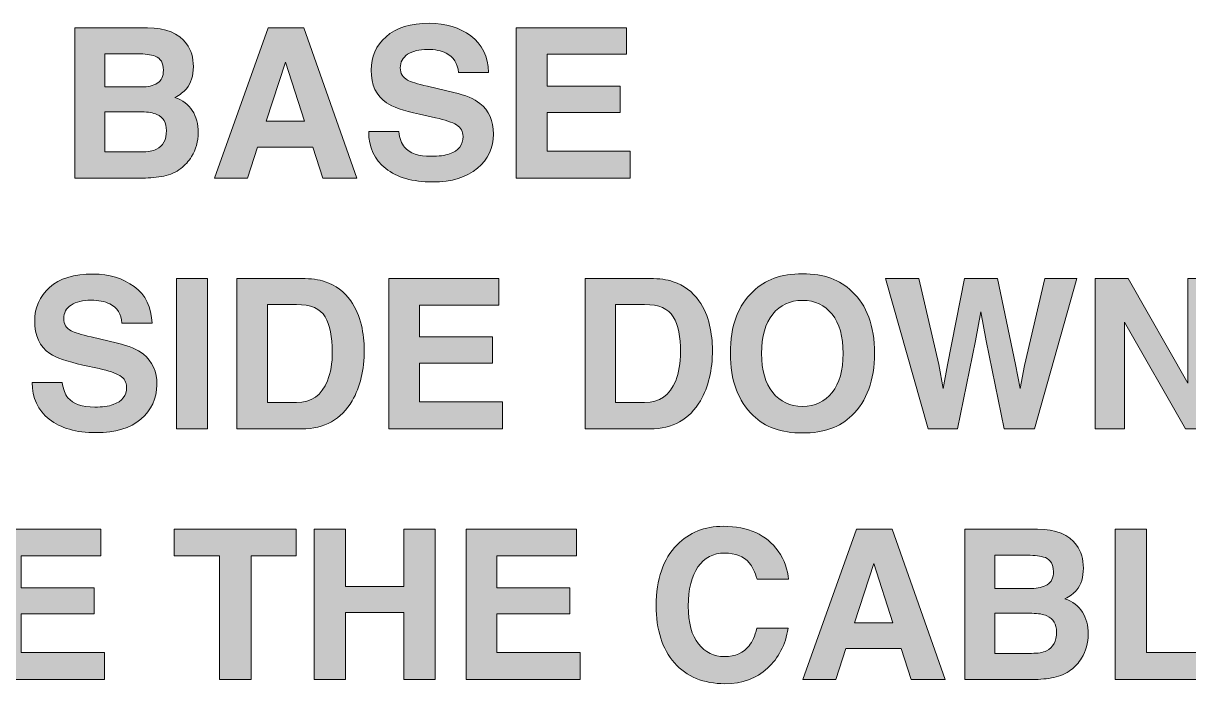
# Model space of a CAD drawing. Header units: millimetres. Extents: x 30 to 180, y -224 to -28.
# Drawn here: x 55.46 to 79.07, y -52.5 to -39.12 of the extents above; entities that cross this region are included whole.
import ezdxf

# ---------------------------------------------------------------- set-up
doc = ezdxf.new("R2010")
doc.units = ezdxf.units.MM
doc.header["$MEASUREMENT"] = 0
doc.layers.add('Layer 1', color=7, linetype='Continuous', lineweight=0)

# ---------------------------------------------------------------- blocks, each defined once
blk = doc.blocks.new('Block_4')
at = {"layer": 'Layer 1'}
h = blk.add_hatch(color=7, dxfattribs=at)
h.dxf.hatch_style = 2
edge = h.paths.add_edge_path()
edge.add_spline(control_points=[(63.064, -41.312), (63.083, -41.451), (63.122, -41.555), (63.18, -41.624), (63.285, -41.75), (63.466, -41.812), (63.722, -41.812), (63.875, -41.812), (64, -41.796), (64.095, -41.763), (64.277, -41.699), (64.368, -41.581), (64.368, -41.409), (64.368, -41.309), (64.323, -41.231), (64.234, -41.176), (64.145, -41.122), (64.005, -41.074), (63.811, -41.033), (63.811, -41.033), (63.482, -40.961), (63.482, -40.961), (63.157, -40.889), (62.935, -40.811), (62.813, -40.727), (62.608, -40.586), (62.505, -40.367), (62.505, -40.068), (62.505, -39.795), (62.606, -39.568), (62.807, -39.388), (63.008, -39.207), (63.303, -39.117), (63.692, -39.117), (64.017, -39.117), (64.294, -39.202), (64.524, -39.372), (64.753, -39.542), (64.873, -39.789), (64.885, -40.113), (64.885, -40.113), (64.273, -40.113), (64.273, -40.113), (64.261, -39.93), (64.18, -39.8), (64.027, -39.722), (63.925, -39.671), (63.799, -39.646), (63.648, -39.646), (63.48, -39.646), (63.345, -39.679), (63.245, -39.745), (63.145, -39.811), (63.095, -39.904), (63.095, -40.022), (63.095, -40.131), (63.144, -40.212), (63.243, -40.266), (63.306, -40.302), (63.441, -40.344), (63.648, -40.392), (63.648, -40.392), (64.182, -40.518), (64.182, -40.518), (64.417, -40.573), (64.592, -40.647), (64.709, -40.739), (64.891, -40.883), (64.982, -41.09), (64.982, -41.362), (64.982, -41.64), (64.874, -41.871), (64.659, -42.055), (64.444, -42.239), (64.14, -42.331), (63.747, -42.331), (63.346, -42.331), (63.03, -42.24), (62.8, -42.059), (62.571, -41.878), (62.456, -41.629), (62.456, -41.312), (62.456, -41.312), (63.064, -41.312), (63.064, -41.312)], knot_values=[0, 0, 0, 0, 1, 1, 1, 2, 2, 2, 3, 3, 3, 4, 4, 4, 5, 5, 5, 6, 6, 6, 7, 7, 7, 8, 8, 8, 9, 9, 9, 10, 10, 10, 11, 11, 11, 12, 12, 12, 13, 13, 13, 14, 14, 14, 15, 15, 15, 16, 16, 16, 17, 17, 17, 18, 18, 18, 19, 19, 19, 20, 20, 20, 21, 21, 21, 22, 22, 22, 23, 23, 23, 24, 24, 24, 25, 25, 25, 26, 26, 26, 27, 27, 27, 28, 28, 28, 28], degree=3, periodic=0)
h = blk.add_hatch(color=7, dxfattribs=at)
h.dxf.hatch_style = 2
edge = h.paths.add_edge_path()
edge.add_spline(control_points=[(57.108, -40.911), (57.108, -40.911), (57.108, -41.723), (57.108, -41.723), (57.108, -41.723), (57.848, -41.723), (57.848, -41.723), (57.98, -41.723), (58.083, -41.705), (58.157, -41.67), (58.29, -41.603), (58.357, -41.477), (58.357, -41.289), (58.357, -41.131), (58.292, -41.022), (58.163, -40.963), (58.091, -40.93), (57.989, -40.912), (57.858, -40.911), (57.858, -40.911), (57.108, -40.911), (57.108, -40.911)], knot_values=[0, 0, 0, 0, 1, 1, 1, 2, 2, 2, 3, 3, 3, 4, 4, 4, 5, 5, 5, 6, 6, 6, 7, 7, 7, 7], degree=3, periodic=0)
edge = h.paths.add_edge_path()
edge.add_spline(control_points=[(57.108, -39.735), (57.108, -39.735), (57.108, -40.407), (57.108, -40.407), (57.108, -40.407), (57.849, -40.407), (57.849, -40.407), (57.981, -40.407), (58.088, -40.382), (58.171, -40.331), (58.253, -40.281), (58.295, -40.192), (58.295, -40.064), (58.295, -39.922), (58.24, -39.828), (58.131, -39.782), (58.037, -39.751), (57.917, -39.735), (57.771, -39.735), (57.771, -39.735), (57.108, -39.735), (57.108, -39.735)], knot_values=[0, 0, 0, 0, 1, 1, 1, 2, 2, 2, 3, 3, 3, 4, 4, 4, 5, 5, 5, 6, 6, 6, 7, 7, 7, 7], degree=3, periodic=0)
edge = h.paths.add_edge_path()
edge.add_spline(control_points=[(58.763, -39.53), (58.856, -39.66), (58.903, -39.815), (58.903, -39.995), (58.903, -40.181), (58.855, -40.331), (58.761, -40.444), (58.709, -40.507), (58.631, -40.565), (58.529, -40.618), (58.684, -40.674), (58.802, -40.764), (58.881, -40.886), (58.96, -41.009), (59, -41.158), (59, -41.333), (59, -41.513), (58.955, -41.675), (58.864, -41.818), (58.806, -41.914), (58.735, -41.993), (58.648, -42.058), (58.551, -42.133), (58.436, -42.184), (58.304, -42.211), (58.172, -42.239), (58.028, -42.253), (57.873, -42.253), (57.873, -42.253), (56.501, -42.253), (56.501, -42.253), (56.501, -42.253), (56.501, -39.206), (56.501, -39.206), (56.501, -39.206), (57.973, -39.206), (57.973, -39.206), (58.345, -39.211), (58.608, -39.319), (58.763, -39.53)], knot_values=[0, 0, 0, 0, 1, 1, 1, 2, 2, 2, 3, 3, 3, 4, 4, 4, 5, 5, 5, 6, 6, 6, 7, 7, 7, 8, 8, 8, 9, 9, 9, 10, 10, 10, 11, 11, 11, 12, 12, 12, 13, 13, 13, 13], degree=3, periodic=0)
h = blk.add_hatch(color=7, dxfattribs=at)
h.dxf.hatch_style = 2
edge = h.paths.add_edge_path()
edge.add_spline(control_points=[(60.377, -41.101), (60.377, -41.101), (61.157, -41.101), (61.157, -41.101), (61.157, -41.101), (60.772, -39.902), (60.772, -39.902), (60.772, -39.902), (60.377, -41.101), (60.377, -41.101)], knot_values=[0, 0, 0, 0, 1, 1, 1, 2, 2, 2, 3, 3, 3, 3], degree=3, periodic=0)
edge = h.paths.add_edge_path()
edge.add_spline(control_points=[(60.419, -39.206), (60.419, -39.206), (61.139, -39.206), (61.139, -39.206), (61.139, -39.206), (62.217, -42.253), (62.217, -42.253), (62.217, -42.253), (61.527, -42.253), (61.527, -42.253), (61.527, -42.253), (61.326, -41.626), (61.326, -41.626), (61.326, -41.626), (60.204, -41.626), (60.204, -41.626), (60.204, -41.626), (59.997, -42.253), (59.997, -42.253), (59.997, -42.253), (59.331, -42.253), (59.331, -42.253), (59.331, -42.253), (60.419, -39.206), (60.419, -39.206)], knot_values=[0, 0, 0, 0, 1, 1, 1, 2, 2, 2, 3, 3, 3, 4, 4, 4, 5, 5, 5, 6, 6, 6, 7, 7, 7, 8, 8, 8, 8], degree=3, periodic=0)
h = blk.add_hatch(color=7, dxfattribs=at)
h.dxf.hatch_style = 2
edge = h.paths.add_edge_path()
edge.add_spline(control_points=[(67.681, -39.745), (67.681, -39.745), (66.069, -39.745), (66.069, -39.745), (66.069, -39.745), (66.069, -40.392), (66.069, -40.392), (66.069, -40.392), (67.549, -40.392), (67.549, -40.392), (67.549, -40.392), (67.549, -40.921), (67.549, -40.921), (67.549, -40.921), (66.069, -40.921), (66.069, -40.921), (66.069, -40.921), (66.069, -41.705), (66.069, -41.705), (66.069, -41.705), (67.756, -41.705), (67.756, -41.705), (67.756, -41.705), (67.756, -42.253), (67.756, -42.253), (67.756, -42.253), (65.447, -42.253), (65.447, -42.253), (65.447, -42.253), (65.447, -39.206), (65.447, -39.206), (65.447, -39.206), (67.681, -39.206), (67.681, -39.206), (67.681, -39.206), (67.681, -39.745), (67.681, -39.745)], knot_values=[0, 0, 0, 0, 1, 1, 1, 2, 2, 2, 3, 3, 3, 4, 4, 4, 5, 5, 5, 6, 6, 6, 7, 7, 7, 8, 8, 8, 9, 9, 9, 10, 10, 10, 11, 11, 11, 12, 12, 12, 12], degree=3, periodic=0)
h = blk.add_hatch(color=7, dxfattribs=at)
h.dxf.hatch_style = 2
edge = h.paths.add_edge_path()
edge.add_spline(control_points=[(56.244, -46.392), (56.264, -46.531), (56.303, -46.635), (56.36, -46.704), (56.466, -46.83), (56.647, -46.892), (56.903, -46.892), (57.056, -46.892), (57.181, -46.876), (57.276, -46.843), (57.458, -46.779), (57.549, -46.661), (57.549, -46.489), (57.549, -46.389), (57.504, -46.311), (57.415, -46.256), (57.326, -46.202), (57.185, -46.154), (56.992, -46.113), (56.992, -46.113), (56.662, -46.041), (56.662, -46.041), (56.338, -45.969), (56.115, -45.891), (55.994, -45.807), (55.789, -45.666), (55.686, -45.447), (55.686, -45.148), (55.686, -44.875), (55.787, -44.648), (55.987, -44.468), (56.188, -44.287), (56.483, -44.197), (56.873, -44.197), (57.198, -44.197), (57.475, -44.282), (57.704, -44.452), (57.934, -44.622), (58.054, -44.869), (58.065, -45.193), (58.065, -45.193), (57.454, -45.193), (57.454, -45.193), (57.442, -45.01), (57.36, -44.88), (57.208, -44.802), (57.106, -44.751), (56.979, -44.726), (56.828, -44.726), (56.66, -44.726), (56.526, -44.759), (56.426, -44.825), (56.325, -44.891), (56.275, -44.984), (56.275, -45.102), (56.275, -45.211), (56.325, -45.292), (56.424, -45.346), (56.487, -45.382), (56.622, -45.424), (56.828, -45.472), (56.828, -45.472), (57.363, -45.598), (57.363, -45.598), (57.598, -45.653), (57.773, -45.727), (57.89, -45.819), (58.072, -45.963), (58.163, -46.17), (58.163, -46.442), (58.163, -46.72), (58.055, -46.951), (57.84, -47.135), (57.625, -47.319), (57.321, -47.411), (56.928, -47.411), (56.527, -47.411), (56.211, -47.32), (55.981, -47.139), (55.751, -46.958), (55.637, -46.709), (55.637, -46.392), (55.637, -46.392), (56.244, -46.392), (56.244, -46.392)], knot_values=[0, 0, 0, 0, 1, 1, 1, 2, 2, 2, 3, 3, 3, 4, 4, 4, 5, 5, 5, 6, 6, 6, 7, 7, 7, 8, 8, 8, 9, 9, 9, 10, 10, 10, 11, 11, 11, 12, 12, 12, 13, 13, 13, 14, 14, 14, 15, 15, 15, 16, 16, 16, 17, 17, 17, 18, 18, 18, 19, 19, 19, 20, 20, 20, 21, 21, 21, 22, 22, 22, 23, 23, 23, 24, 24, 24, 25, 25, 25, 26, 26, 26, 27, 27, 27, 28, 28, 28, 28], degree=3, periodic=0)
h = blk.add_hatch(color=7, dxfattribs=at)
h.dxf.hatch_style = 2
edge = h.paths.add_edge_path()
edge.add_spline(control_points=[(59.19, -47.333), (59.19, -47.333), (58.557, -47.333), (58.557, -47.333), (58.557, -47.333), (58.557, -44.286), (58.557, -44.286), (58.557, -44.286), (59.19, -44.286), (59.19, -44.286), (59.19, -44.286), (59.19, -47.333), (59.19, -47.333)], knot_values=[0, 0, 0, 0, 1, 1, 1, 2, 2, 2, 3, 3, 3, 4, 4, 4, 4], degree=3, periodic=0)
h = blk.add_hatch(color=7, dxfattribs=at)
h.dxf.hatch_style = 2
edge = h.paths.add_edge_path()
edge.add_spline(control_points=[(60.403, -44.815), (60.403, -44.815), (60.403, -46.803), (60.403, -46.803), (60.403, -46.803), (60.991, -46.803), (60.991, -46.803), (61.292, -46.803), (61.502, -46.655), (61.621, -46.359), (61.685, -46.196), (61.718, -46.003), (61.718, -45.778), (61.718, -45.468), (61.669, -45.23), (61.572, -45.064), (61.475, -44.898), (61.281, -44.815), (60.991, -44.815), (60.991, -44.815), (60.403, -44.815), (60.403, -44.815)], knot_values=[0, 0, 0, 0, 1, 1, 1, 2, 2, 2, 3, 3, 3, 4, 4, 4, 5, 5, 5, 6, 6, 6, 7, 7, 7, 7], degree=3, periodic=0)
edge = h.paths.add_edge_path()
edge.add_spline(control_points=[(61.57, -44.352), (61.784, -44.422), (61.957, -44.551), (62.09, -44.738), (62.196, -44.89), (62.268, -45.054), (62.307, -45.23), (62.346, -45.407), (62.365, -45.575), (62.365, -45.735), (62.365, -46.14), (62.284, -46.483), (62.121, -46.764), (61.9, -47.143), (61.559, -47.333), (61.099, -47.333), (61.099, -47.333), (59.785, -47.333), (59.785, -47.333), (59.785, -47.333), (59.785, -44.286), (59.785, -44.286), (59.785, -44.286), (61.099, -44.286), (61.099, -44.286), (61.288, -44.288), (61.445, -44.31), (61.57, -44.352)], knot_values=[0, 0, 0, 0, 1, 1, 1, 2, 2, 2, 3, 3, 3, 4, 4, 4, 5, 5, 5, 6, 6, 6, 7, 7, 7, 8, 8, 8, 9, 9, 9, 9], degree=3, periodic=0)
h = blk.add_hatch(color=7, dxfattribs=at)
h.dxf.hatch_style = 2
edge = h.paths.add_edge_path()
edge.add_spline(control_points=[(65.095, -44.825), (65.095, -44.825), (63.483, -44.825), (63.483, -44.825), (63.483, -44.825), (63.483, -45.472), (63.483, -45.472), (63.483, -45.472), (64.963, -45.472), (64.963, -45.472), (64.963, -45.472), (64.963, -46.001), (64.963, -46.001), (64.963, -46.001), (63.483, -46.001), (63.483, -46.001), (63.483, -46.001), (63.483, -46.785), (63.483, -46.785), (63.483, -46.785), (65.17, -46.785), (65.17, -46.785), (65.17, -46.785), (65.17, -47.333), (65.17, -47.333), (65.17, -47.333), (62.861, -47.333), (62.861, -47.333), (62.861, -47.333), (62.861, -44.286), (62.861, -44.286), (62.861, -44.286), (65.095, -44.286), (65.095, -44.286), (65.095, -44.286), (65.095, -44.825), (65.095, -44.825)], knot_values=[0, 0, 0, 0, 1, 1, 1, 2, 2, 2, 3, 3, 3, 4, 4, 4, 5, 5, 5, 6, 6, 6, 7, 7, 7, 8, 8, 8, 9, 9, 9, 10, 10, 10, 11, 11, 11, 12, 12, 12, 12], degree=3, periodic=0)
h = blk.add_hatch(color=7, dxfattribs=at)
h.dxf.hatch_style = 2
edge = h.paths.add_edge_path()
edge.add_spline(control_points=[(67.46, -44.815), (67.46, -44.815), (67.46, -46.803), (67.46, -46.803), (67.46, -46.803), (68.048, -46.803), (68.048, -46.803), (68.349, -46.803), (68.559, -46.655), (68.677, -46.359), (68.742, -46.196), (68.775, -46.003), (68.775, -45.778), (68.775, -45.468), (68.726, -45.23), (68.629, -45.064), (68.532, -44.898), (68.338, -44.815), (68.048, -44.815), (68.048, -44.815), (67.46, -44.815), (67.46, -44.815)], knot_values=[0, 0, 0, 0, 1, 1, 1, 2, 2, 2, 3, 3, 3, 4, 4, 4, 5, 5, 5, 6, 6, 6, 7, 7, 7, 7], degree=3, periodic=0)
edge = h.paths.add_edge_path()
edge.add_spline(control_points=[(68.627, -44.352), (68.841, -44.422), (69.014, -44.551), (69.147, -44.738), (69.253, -44.89), (69.325, -45.054), (69.364, -45.23), (69.402, -45.407), (69.422, -45.575), (69.422, -45.735), (69.422, -46.14), (69.34, -46.483), (69.178, -46.764), (68.957, -47.143), (68.616, -47.333), (68.156, -47.333), (68.156, -47.333), (66.842, -47.333), (66.842, -47.333), (66.842, -47.333), (66.842, -44.286), (66.842, -44.286), (66.842, -44.286), (68.156, -44.286), (68.156, -44.286), (68.345, -44.288), (68.502, -44.31), (68.627, -44.352)], knot_values=[0, 0, 0, 0, 1, 1, 1, 2, 2, 2, 3, 3, 3, 4, 4, 4, 5, 5, 5, 6, 6, 6, 7, 7, 7, 8, 8, 8, 9, 9, 9, 9], degree=3, periodic=0)
h = blk.add_hatch(color=7, dxfattribs=at)
h.dxf.hatch_style = 2
edge = h.paths.add_edge_path()
edge.add_spline(control_points=[(71.847, -46.599), (71.996, -46.413), (72.07, -46.148), (72.07, -45.805), (72.07, -45.463), (71.996, -45.199), (71.847, -45.012), (71.699, -44.826), (71.499, -44.732), (71.247, -44.732), (70.995, -44.732), (70.794, -44.825), (70.643, -45.011), (70.493, -45.197), (70.418, -45.462), (70.418, -45.805), (70.418, -46.148), (70.493, -46.413), (70.643, -46.599), (70.794, -46.785), (70.995, -46.878), (71.247, -46.878), (71.499, -46.878), (71.699, -46.785), (71.847, -46.599)], knot_values=[0, 0, 0, 0, 1, 1, 1, 2, 2, 2, 3, 3, 3, 4, 4, 4, 5, 5, 5, 6, 6, 6, 7, 7, 7, 8, 8, 8, 8], degree=3, periodic=0)
edge = h.paths.add_edge_path()
edge.add_spline(control_points=[(72.245, -47.062), (72.015, -47.299), (71.682, -47.417), (71.247, -47.417), (70.812, -47.417), (70.479, -47.299), (70.249, -47.062), (69.94, -46.771), (69.786, -46.352), (69.786, -45.805), (69.786, -45.247), (69.94, -44.828), (70.249, -44.548), (70.479, -44.311), (70.812, -44.193), (71.247, -44.193), (71.682, -44.193), (72.015, -44.311), (72.245, -44.548), (72.553, -44.828), (72.706, -45.247), (72.706, -45.805), (72.706, -46.352), (72.553, -46.771), (72.245, -47.062)], knot_values=[0, 0, 0, 0, 1, 1, 1, 2, 2, 2, 3, 3, 3, 4, 4, 4, 5, 5, 5, 6, 6, 6, 7, 7, 7, 8, 8, 8, 8], degree=3, periodic=0)
h = blk.add_hatch(color=7, dxfattribs=at)
h.dxf.hatch_style = 2
edge = h.paths.add_edge_path()
edge.add_spline(control_points=[(73.607, -44.286), (73.607, -44.286), (74.009, -46.03), (74.009, -46.03), (74.009, -46.03), (74.096, -46.516), (74.096, -46.516), (74.096, -46.516), (74.184, -46.04), (74.184, -46.04), (74.184, -46.04), (74.528, -44.286), (74.528, -44.286), (74.528, -44.286), (75.2, -44.286), (75.2, -44.286), (75.2, -44.286), (75.562, -46.03), (75.562, -46.03), (75.562, -46.03), (75.655, -46.516), (75.655, -46.516), (75.655, -46.516), (75.749, -46.049), (75.749, -46.049), (75.749, -46.049), (76.155, -44.286), (76.155, -44.286), (76.155, -44.286), (76.803, -44.286), (76.803, -44.286), (76.803, -44.286), (75.946, -47.333), (75.946, -47.333), (75.946, -47.333), (75.337, -47.333), (75.337, -47.333), (75.337, -47.333), (74.969, -45.551), (74.969, -45.551), (74.969, -45.551), (74.861, -44.962), (74.861, -44.962), (74.861, -44.962), (74.754, -45.551), (74.754, -45.551), (74.754, -45.551), (74.386, -47.333), (74.386, -47.333), (74.386, -47.333), (73.794, -47.333), (73.794, -47.333), (73.794, -47.333), (72.931, -44.286), (72.931, -44.286), (72.931, -44.286), (73.607, -44.286), (73.607, -44.286)], knot_values=[0, 0, 0, 0, 1, 1, 1, 2, 2, 2, 3, 3, 3, 4, 4, 4, 5, 5, 5, 6, 6, 6, 7, 7, 7, 8, 8, 8, 9, 9, 9, 10, 10, 10, 11, 11, 11, 12, 12, 12, 13, 13, 13, 14, 14, 14, 15, 15, 15, 16, 16, 16, 17, 17, 17, 18, 18, 18, 19, 19, 19, 19], degree=3, periodic=0)
h = blk.add_hatch(color=7, dxfattribs=at)
h.dxf.hatch_style = 2
edge = h.paths.add_edge_path()
edge.add_spline(control_points=[(77.177, -44.286), (77.177, -44.286), (77.845, -44.286), (77.845, -44.286), (77.845, -44.286), (79.054, -46.41), (79.054, -46.41), (79.054, -46.41), (79.054, -44.286), (79.054, -44.286), (79.054, -44.286), (79.648, -44.286), (79.648, -44.286), (79.648, -44.286), (79.648, -47.333), (79.648, -47.333), (79.648, -47.333), (79.011, -47.333), (79.011, -47.333), (79.011, -47.333), (77.771, -45.171), (77.771, -45.171), (77.771, -45.171), (77.771, -47.333), (77.771, -47.333), (77.771, -47.333), (77.177, -47.333), (77.177, -47.333), (77.177, -47.333), (77.177, -44.286), (77.177, -44.286)], knot_values=[0, 0, 0, 0, 1, 1, 1, 2, 2, 2, 3, 3, 3, 4, 4, 4, 5, 5, 5, 6, 6, 6, 7, 7, 7, 8, 8, 8, 9, 9, 9, 10, 10, 10, 10], degree=3, periodic=0)
h = blk.add_hatch(color=7, dxfattribs=at)
h.dxf.hatch_style = 2
edge = h.paths.add_edge_path()
edge.add_spline(control_points=[(68.704, -49.684), (68.949, -49.433), (69.262, -49.308), (69.641, -49.308), (70.148, -49.308), (70.519, -49.476), (70.753, -49.812), (70.883, -50.001), (70.952, -50.19), (70.962, -50.381), (70.962, -50.381), (70.325, -50.381), (70.325, -50.381), (70.285, -50.234), (70.233, -50.124), (70.169, -50.05), (70.056, -49.918), (69.888, -49.851), (69.665, -49.851), (69.438, -49.851), (69.259, -49.945), (69.128, -50.131), (68.997, -50.318), (68.932, -50.582), (68.932, -50.924), (68.932, -51.266), (69.001, -51.522), (69.139, -51.692), (69.277, -51.862), (69.453, -51.947), (69.666, -51.947), (69.884, -51.947), (70.051, -51.874), (70.165, -51.728), (70.229, -51.65), (70.281, -51.532), (70.323, -51.375), (70.323, -51.375), (70.956, -51.375), (70.956, -51.375), (70.901, -51.707), (70.762, -51.977), (70.537, -52.185), (70.313, -52.393), (70.026, -52.497), (69.675, -52.497), (69.242, -52.497), (68.901, -52.357), (68.653, -52.076), (68.405, -51.793), (68.281, -51.406), (68.281, -50.914), (68.281, -50.382), (68.422, -49.972), (68.704, -49.684)], knot_values=[0, 0, 0, 0, 1, 1, 1, 2, 2, 2, 3, 3, 3, 4, 4, 4, 5, 5, 5, 6, 6, 6, 7, 7, 7, 8, 8, 8, 9, 9, 9, 10, 10, 10, 11, 11, 11, 12, 12, 12, 13, 13, 13, 14, 14, 14, 15, 15, 15, 16, 16, 16, 17, 17, 17, 18, 18, 18, 18], degree=3, periodic=0)
h = blk.add_hatch(color=7, dxfattribs=at)
h.dxf.hatch_style = 2
edge = h.paths.add_edge_path()
edge.add_spline(control_points=[(57.024, -49.905), (57.024, -49.905), (55.411, -49.905), (55.411, -49.905), (55.411, -49.905), (55.411, -50.552), (55.411, -50.552), (55.411, -50.552), (56.891, -50.552), (56.891, -50.552), (56.891, -50.552), (56.891, -51.081), (56.891, -51.081), (56.891, -51.081), (55.411, -51.081), (55.411, -51.081), (55.411, -51.081), (55.411, -51.865), (55.411, -51.865), (55.411, -51.865), (57.098, -51.865), (57.098, -51.865), (57.098, -51.865), (57.098, -52.412), (57.098, -52.412), (57.098, -52.412), (54.789, -52.412), (54.789, -52.412), (54.789, -52.412), (54.789, -49.366), (54.789, -49.366), (54.789, -49.366), (57.024, -49.366), (57.024, -49.366), (57.024, -49.366), (57.024, -49.905), (57.024, -49.905)], knot_values=[0, 0, 0, 0, 1, 1, 1, 2, 2, 2, 3, 3, 3, 4, 4, 4, 5, 5, 5, 6, 6, 6, 7, 7, 7, 8, 8, 8, 9, 9, 9, 10, 10, 10, 11, 11, 11, 12, 12, 12, 12], degree=3, periodic=0)
h = blk.add_hatch(color=7, dxfattribs=at)
h.dxf.hatch_style = 2
edge = h.paths.add_edge_path()
edge.add_spline(control_points=[(60.984, -49.366), (60.984, -49.366), (60.984, -49.905), (60.984, -49.905), (60.984, -49.905), (60.072, -49.905), (60.072, -49.905), (60.072, -49.905), (60.072, -52.412), (60.072, -52.412), (60.072, -52.412), (59.432, -52.412), (59.432, -52.412), (59.432, -52.412), (59.432, -49.905), (59.432, -49.905), (59.432, -49.905), (58.516, -49.905), (58.516, -49.905), (58.516, -49.905), (58.516, -49.366), (58.516, -49.366), (58.516, -49.366), (60.984, -49.366), (60.984, -49.366)], knot_values=[0, 0, 0, 0, 1, 1, 1, 2, 2, 2, 3, 3, 3, 4, 4, 4, 5, 5, 5, 6, 6, 6, 7, 7, 7, 8, 8, 8, 8], degree=3, periodic=0)
h = blk.add_hatch(color=7, dxfattribs=at)
h.dxf.hatch_style = 2
edge = h.paths.add_edge_path()
edge.add_spline(control_points=[(61.352, -52.412), (61.352, -52.412), (61.352, -49.366), (61.352, -49.366), (61.352, -49.366), (61.985, -49.366), (61.985, -49.366), (61.985, -49.366), (61.985, -50.527), (61.985, -50.527), (61.985, -50.527), (63.169, -50.527), (63.169, -50.527), (63.169, -50.527), (63.169, -49.366), (63.169, -49.366), (63.169, -49.366), (63.801, -49.366), (63.801, -49.366), (63.801, -49.366), (63.801, -52.412), (63.801, -52.412), (63.801, -52.412), (63.169, -52.412), (63.169, -52.412), (63.169, -52.412), (63.169, -51.052), (63.169, -51.052), (63.169, -51.052), (61.985, -51.052), (61.985, -51.052), (61.985, -51.052), (61.985, -52.412), (61.985, -52.412), (61.985, -52.412), (61.352, -52.412), (61.352, -52.412)], knot_values=[0, 0, 0, 0, 1, 1, 1, 2, 2, 2, 3, 3, 3, 4, 4, 4, 5, 5, 5, 6, 6, 6, 7, 7, 7, 8, 8, 8, 9, 9, 9, 10, 10, 10, 11, 11, 11, 12, 12, 12, 12], degree=3, periodic=0)
h = blk.add_hatch(color=7, dxfattribs=at)
h.dxf.hatch_style = 2
edge = h.paths.add_edge_path()
edge.add_spline(control_points=[(66.666, -49.905), (66.666, -49.905), (65.054, -49.905), (65.054, -49.905), (65.054, -49.905), (65.054, -50.552), (65.054, -50.552), (65.054, -50.552), (66.534, -50.552), (66.534, -50.552), (66.534, -50.552), (66.534, -51.081), (66.534, -51.081), (66.534, -51.081), (65.054, -51.081), (65.054, -51.081), (65.054, -51.081), (65.054, -51.865), (65.054, -51.865), (65.054, -51.865), (66.741, -51.865), (66.741, -51.865), (66.741, -51.865), (66.741, -52.412), (66.741, -52.412), (66.741, -52.412), (64.432, -52.412), (64.432, -52.412), (64.432, -52.412), (64.432, -49.366), (64.432, -49.366), (64.432, -49.366), (66.666, -49.366), (66.666, -49.366), (66.666, -49.366), (66.666, -49.905), (66.666, -49.905)], knot_values=[0, 0, 0, 0, 1, 1, 1, 2, 2, 2, 3, 3, 3, 4, 4, 4, 5, 5, 5, 6, 6, 6, 7, 7, 7, 8, 8, 8, 9, 9, 9, 10, 10, 10, 11, 11, 11, 12, 12, 12, 12], degree=3, periodic=0)
h = blk.add_hatch(color=7, dxfattribs=at)
h.dxf.hatch_style = 2
edge = h.paths.add_edge_path()
edge.add_spline(control_points=[(72.299, -51.261), (72.299, -51.261), (73.08, -51.261), (73.08, -51.261), (73.08, -51.261), (72.695, -50.062), (72.695, -50.062), (72.695, -50.062), (72.299, -51.261), (72.299, -51.261)], knot_values=[0, 0, 0, 0, 1, 1, 1, 2, 2, 2, 3, 3, 3, 3], degree=3, periodic=0)
edge = h.paths.add_edge_path()
edge.add_spline(control_points=[(72.341, -49.366), (72.341, -49.366), (73.062, -49.366), (73.062, -49.366), (73.062, -49.366), (74.14, -52.412), (74.14, -52.412), (74.14, -52.412), (73.449, -52.412), (73.449, -52.412), (73.449, -52.412), (73.248, -51.786), (73.248, -51.786), (73.248, -51.786), (72.126, -51.786), (72.126, -51.786), (72.126, -51.786), (71.92, -52.412), (71.92, -52.412), (71.92, -52.412), (71.254, -52.412), (71.254, -52.412), (71.254, -52.412), (72.341, -49.366), (72.341, -49.366)], knot_values=[0, 0, 0, 0, 1, 1, 1, 2, 2, 2, 3, 3, 3, 4, 4, 4, 5, 5, 5, 6, 6, 6, 7, 7, 7, 8, 8, 8, 8], degree=3, periodic=0)
h = blk.add_hatch(color=7, dxfattribs=at)
h.dxf.hatch_style = 2
edge = h.paths.add_edge_path()
edge.add_spline(control_points=[(75.145, -51.071), (75.145, -51.071), (75.145, -51.883), (75.145, -51.883), (75.145, -51.883), (75.885, -51.883), (75.885, -51.883), (76.017, -51.883), (76.12, -51.865), (76.194, -51.83), (76.327, -51.763), (76.394, -51.637), (76.394, -51.449), (76.394, -51.291), (76.329, -51.182), (76.2, -51.123), (76.128, -51.09), (76.026, -51.072), (75.895, -51.071), (75.895, -51.071), (75.145, -51.071), (75.145, -51.071)], knot_values=[0, 0, 0, 0, 1, 1, 1, 2, 2, 2, 3, 3, 3, 4, 4, 4, 5, 5, 5, 6, 6, 6, 7, 7, 7, 7], degree=3, periodic=0)
edge = h.paths.add_edge_path()
edge.add_spline(control_points=[(75.145, -49.895), (75.145, -49.895), (75.145, -50.567), (75.145, -50.567), (75.145, -50.567), (75.886, -50.567), (75.886, -50.567), (76.018, -50.567), (76.126, -50.541), (76.208, -50.491), (76.291, -50.441), (76.332, -50.352), (76.332, -50.223), (76.332, -50.082), (76.277, -49.988), (76.168, -49.942), (76.074, -49.911), (75.954, -49.895), (75.808, -49.895), (75.808, -49.895), (75.145, -49.895), (75.145, -49.895)], knot_values=[0, 0, 0, 0, 1, 1, 1, 2, 2, 2, 3, 3, 3, 4, 4, 4, 5, 5, 5, 6, 6, 6, 7, 7, 7, 7], degree=3, periodic=0)
edge = h.paths.add_edge_path()
edge.add_spline(control_points=[(76.8, -49.69), (76.893, -49.82), (76.94, -49.975), (76.94, -50.155), (76.94, -50.341), (76.893, -50.491), (76.799, -50.604), (76.746, -50.667), (76.669, -50.725), (76.566, -50.777), (76.722, -50.834), (76.839, -50.924), (76.918, -51.046), (76.997, -51.169), (77.037, -51.318), (77.037, -51.493), (77.037, -51.673), (76.992, -51.835), (76.901, -51.978), (76.844, -52.073), (76.772, -52.153), (76.685, -52.218), (76.588, -52.293), (76.473, -52.344), (76.341, -52.371), (76.209, -52.399), (76.065, -52.412), (75.911, -52.412), (75.911, -52.412), (74.538, -52.412), (74.538, -52.412), (74.538, -52.412), (74.538, -49.366), (74.538, -49.366), (74.538, -49.366), (76.01, -49.366), (76.01, -49.366), (76.382, -49.371), (76.645, -49.479), (76.8, -49.69)], knot_values=[0, 0, 0, 0, 1, 1, 1, 2, 2, 2, 3, 3, 3, 4, 4, 4, 5, 5, 5, 6, 6, 6, 7, 7, 7, 8, 8, 8, 9, 9, 9, 10, 10, 10, 11, 11, 11, 12, 12, 12, 13, 13, 13, 13], degree=3, periodic=0)
h = blk.add_hatch(color=7, dxfattribs=at)
h.dxf.hatch_style = 2
edge = h.paths.add_edge_path()
edge.add_spline(control_points=[(77.585, -49.366), (77.585, -49.366), (78.221, -49.366), (78.221, -49.366), (78.221, -49.366), (78.221, -51.865), (78.221, -51.865), (78.221, -51.865), (79.743, -51.865), (79.743, -51.865), (79.743, -51.865), (79.743, -52.412), (79.743, -52.412), (79.743, -52.412), (77.585, -52.412), (77.585, -52.412), (77.585, -52.412), (77.585, -49.366), (77.585, -49.366)], knot_values=[0, 0, 0, 0, 1, 1, 1, 2, 2, 2, 3, 3, 3, 4, 4, 4, 5, 5, 5, 6, 6, 6, 6], degree=3, periodic=0)
for points, knots in [([(63.064, -41.312), (63.083, -41.451), (63.122, -41.555), (63.18, -41.624), (63.285, -41.75), (63.466, -41.812), (63.722, -41.812), (63.875, -41.812), (64, -41.796), (64.095, -41.763), (64.277, -41.699), (64.368, -41.581), (64.368, -41.409), (64.368, -41.309), (64.323, -41.231), (64.234, -41.176), (64.145, -41.122), (64.005, -41.074), (63.811, -41.033), (63.811, -41.033), (63.482, -40.961), (63.482, -40.961), (63.157, -40.889), (62.935, -40.811), (62.813, -40.727), (62.608, -40.586), (62.505, -40.367), (62.505, -40.068), (62.505, -39.795), (62.606, -39.568), (62.807, -39.388), (63.008, -39.207), (63.303, -39.117), (63.692, -39.117), (64.017, -39.117), (64.294, -39.202), (64.524, -39.372), (64.753, -39.542), (64.873, -39.789), (64.885, -40.113), (64.885, -40.113), (64.273, -40.113), (64.273, -40.113), (64.261, -39.93), (64.18, -39.8), (64.027, -39.722), (63.925, -39.671), (63.799, -39.646), (63.648, -39.646), (63.48, -39.646), (63.345, -39.679), (63.245, -39.745), (63.145, -39.811), (63.095, -39.904), (63.095, -40.022), (63.095, -40.131), (63.144, -40.212), (63.243, -40.266), (63.306, -40.302), (63.441, -40.344), (63.648, -40.392), (63.648, -40.392), (64.182, -40.518), (64.182, -40.518), (64.417, -40.573), (64.592, -40.647), (64.709, -40.739), (64.891, -40.883), (64.982, -41.09), (64.982, -41.362), (64.982, -41.64), (64.874, -41.871), (64.659, -42.055), (64.444, -42.239), (64.14, -42.331), (63.747, -42.331), (63.346, -42.331), (63.03, -42.24), (62.8, -42.059), (62.571, -41.878), (62.456, -41.629), (62.456, -41.312), (62.456, -41.312), (63.064, -41.312), (63.064, -41.312)], [0, 0, 0, 0, 1, 1, 1, 2, 2, 2, 3, 3, 3, 4, 4, 4, 5, 5, 5, 6, 6, 6, 7, 7, 7, 8, 8, 8, 9, 9, 9, 10, 10, 10, 11, 11, 11, 12, 12, 12, 13, 13, 13, 14, 14, 14, 15, 15, 15, 16, 16, 16, 17, 17, 17, 18, 18, 18, 19, 19, 19, 20, 20, 20, 21, 21, 21, 22, 22, 22, 23, 23, 23, 24, 24, 24, 25, 25, 25, 26, 26, 26, 27, 27, 27, 28, 28, 28, 28]), ([(58.763, -39.53), (58.856, -39.66), (58.903, -39.815), (58.903, -39.995), (58.903, -40.181), (58.855, -40.331), (58.761, -40.444), (58.709, -40.507), (58.631, -40.565), (58.529, -40.618), (58.684, -40.674), (58.802, -40.764), (58.881, -40.886), (58.96, -41.009), (59, -41.158), (59, -41.333), (59, -41.513), (58.955, -41.675), (58.864, -41.818), (58.806, -41.914), (58.735, -41.993), (58.648, -42.058), (58.551, -42.133), (58.436, -42.184), (58.304, -42.211), (58.172, -42.239), (58.028, -42.253), (57.873, -42.253), (57.873, -42.253), (56.501, -42.253), (56.501, -42.253), (56.501, -42.253), (56.501, -39.206), (56.501, -39.206), (56.501, -39.206), (57.973, -39.206), (57.973, -39.206), (58.345, -39.211), (58.608, -39.319), (58.763, -39.53)], [0, 0, 0, 0, 1, 1, 1, 2, 2, 2, 3, 3, 3, 4, 4, 4, 5, 5, 5, 6, 6, 6, 7, 7, 7, 8, 8, 8, 9, 9, 9, 10, 10, 10, 11, 11, 11, 12, 12, 12, 13, 13, 13, 13]), ([(60.419, -39.206), (60.419, -39.206), (61.139, -39.206), (61.139, -39.206), (61.139, -39.206), (62.217, -42.253), (62.217, -42.253), (62.217, -42.253), (61.527, -42.253), (61.527, -42.253), (61.527, -42.253), (61.326, -41.626), (61.326, -41.626), (61.326, -41.626), (60.204, -41.626), (60.204, -41.626), (60.204, -41.626), (59.997, -42.253), (59.997, -42.253), (59.997, -42.253), (59.331, -42.253), (59.331, -42.253), (59.331, -42.253), (60.419, -39.206), (60.419, -39.206)], [0, 0, 0, 0, 1, 1, 1, 2, 2, 2, 3, 3, 3, 4, 4, 4, 5, 5, 5, 6, 6, 6, 7, 7, 7, 8, 8, 8, 8]), ([(67.681, -39.745), (67.681, -39.745), (66.069, -39.745), (66.069, -39.745), (66.069, -39.745), (66.069, -40.392), (66.069, -40.392), (66.069, -40.392), (67.549, -40.392), (67.549, -40.392), (67.549, -40.392), (67.549, -40.921), (67.549, -40.921), (67.549, -40.921), (66.069, -40.921), (66.069, -40.921), (66.069, -40.921), (66.069, -41.705), (66.069, -41.705), (66.069, -41.705), (67.756, -41.705), (67.756, -41.705), (67.756, -41.705), (67.756, -42.253), (67.756, -42.253), (67.756, -42.253), (65.447, -42.253), (65.447, -42.253), (65.447, -42.253), (65.447, -39.206), (65.447, -39.206), (65.447, -39.206), (67.681, -39.206), (67.681, -39.206), (67.681, -39.206), (67.681, -39.745), (67.681, -39.745)], [0, 0, 0, 0, 1, 1, 1, 2, 2, 2, 3, 3, 3, 4, 4, 4, 5, 5, 5, 6, 6, 6, 7, 7, 7, 8, 8, 8, 9, 9, 9, 10, 10, 10, 11, 11, 11, 12, 12, 12, 12]), ([(57.108, -39.735), (57.108, -39.735), (57.108, -40.407), (57.108, -40.407), (57.108, -40.407), (57.849, -40.407), (57.849, -40.407), (57.981, -40.407), (58.088, -40.382), (58.171, -40.331), (58.253, -40.281), (58.295, -40.192), (58.295, -40.064), (58.295, -39.922), (58.24, -39.828), (58.131, -39.782), (58.037, -39.751), (57.917, -39.735), (57.771, -39.735), (57.771, -39.735), (57.108, -39.735), (57.108, -39.735)], [0, 0, 0, 0, 1, 1, 1, 2, 2, 2, 3, 3, 3, 4, 4, 4, 5, 5, 5, 6, 6, 6, 7, 7, 7, 7]), ([(60.377, -41.101), (60.377, -41.101), (61.157, -41.101), (61.157, -41.101), (61.157, -41.101), (60.772, -39.902), (60.772, -39.902), (60.772, -39.902), (60.377, -41.101), (60.377, -41.101)], [0, 0, 0, 0, 1, 1, 1, 2, 2, 2, 3, 3, 3, 3]), ([(57.108, -40.911), (57.108, -40.911), (57.108, -41.723), (57.108, -41.723), (57.108, -41.723), (57.848, -41.723), (57.848, -41.723), (57.98, -41.723), (58.083, -41.705), (58.157, -41.67), (58.29, -41.603), (58.357, -41.477), (58.357, -41.289), (58.357, -41.131), (58.292, -41.022), (58.163, -40.963), (58.091, -40.93), (57.989, -40.912), (57.858, -40.911), (57.858, -40.911), (57.108, -40.911), (57.108, -40.911)], [0, 0, 0, 0, 1, 1, 1, 2, 2, 2, 3, 3, 3, 4, 4, 4, 5, 5, 5, 6, 6, 6, 7, 7, 7, 7]), ([(56.244, -46.392), (56.264, -46.531), (56.303, -46.635), (56.36, -46.704), (56.466, -46.83), (56.647, -46.892), (56.903, -46.892), (57.056, -46.892), (57.181, -46.876), (57.276, -46.843), (57.458, -46.779), (57.549, -46.661), (57.549, -46.489), (57.549, -46.389), (57.504, -46.311), (57.415, -46.256), (57.326, -46.202), (57.185, -46.154), (56.992, -46.113), (56.992, -46.113), (56.662, -46.041), (56.662, -46.041), (56.338, -45.969), (56.115, -45.891), (55.994, -45.807), (55.789, -45.666), (55.686, -45.447), (55.686, -45.148), (55.686, -44.875), (55.787, -44.648), (55.987, -44.468), (56.188, -44.287), (56.483, -44.197), (56.873, -44.197), (57.198, -44.197), (57.475, -44.282), (57.704, -44.452), (57.934, -44.622), (58.054, -44.869), (58.065, -45.193), (58.065, -45.193), (57.454, -45.193), (57.454, -45.193), (57.442, -45.01), (57.36, -44.88), (57.208, -44.802), (57.106, -44.751), (56.979, -44.726), (56.828, -44.726), (56.66, -44.726), (56.526, -44.759), (56.426, -44.825), (56.325, -44.891), (56.275, -44.984), (56.275, -45.102), (56.275, -45.211), (56.325, -45.292), (56.424, -45.346), (56.487, -45.382), (56.622, -45.424), (56.828, -45.472), (56.828, -45.472), (57.363, -45.598), (57.363, -45.598), (57.598, -45.653), (57.773, -45.727), (57.89, -45.819), (58.072, -45.963), (58.163, -46.17), (58.163, -46.442), (58.163, -46.72), (58.055, -46.951), (57.84, -47.135), (57.625, -47.319), (57.321, -47.411), (56.928, -47.411), (56.527, -47.411), (56.211, -47.32), (55.981, -47.139), (55.751, -46.958), (55.637, -46.709), (55.637, -46.392), (55.637, -46.392), (56.244, -46.392), (56.244, -46.392)], [0, 0, 0, 0, 1, 1, 1, 2, 2, 2, 3, 3, 3, 4, 4, 4, 5, 5, 5, 6, 6, 6, 7, 7, 7, 8, 8, 8, 9, 9, 9, 10, 10, 10, 11, 11, 11, 12, 12, 12, 13, 13, 13, 14, 14, 14, 15, 15, 15, 16, 16, 16, 17, 17, 17, 18, 18, 18, 19, 19, 19, 20, 20, 20, 21, 21, 21, 22, 22, 22, 23, 23, 23, 24, 24, 24, 25, 25, 25, 26, 26, 26, 27, 27, 27, 28, 28, 28, 28]), ([(59.19, -47.333), (59.19, -47.333), (58.557, -47.333), (58.557, -47.333), (58.557, -47.333), (58.557, -44.286), (58.557, -44.286), (58.557, -44.286), (59.19, -44.286), (59.19, -44.286), (59.19, -44.286), (59.19, -47.333), (59.19, -47.333)], [0, 0, 0, 0, 1, 1, 1, 2, 2, 2, 3, 3, 3, 4, 4, 4, 4]), ([(61.57, -44.352), (61.784, -44.422), (61.957, -44.551), (62.09, -44.738), (62.196, -44.89), (62.268, -45.054), (62.307, -45.23), (62.346, -45.407), (62.365, -45.575), (62.365, -45.735), (62.365, -46.14), (62.284, -46.483), (62.121, -46.764), (61.9, -47.143), (61.559, -47.333), (61.099, -47.333), (61.099, -47.333), (59.785, -47.333), (59.785, -47.333), (59.785, -47.333), (59.785, -44.286), (59.785, -44.286), (59.785, -44.286), (61.099, -44.286), (61.099, -44.286), (61.288, -44.288), (61.445, -44.31), (61.57, -44.352)], [0, 0, 0, 0, 1, 1, 1, 2, 2, 2, 3, 3, 3, 4, 4, 4, 5, 5, 5, 6, 6, 6, 7, 7, 7, 8, 8, 8, 9, 9, 9, 9]), ([(65.095, -44.825), (65.095, -44.825), (63.483, -44.825), (63.483, -44.825), (63.483, -44.825), (63.483, -45.472), (63.483, -45.472), (63.483, -45.472), (64.963, -45.472), (64.963, -45.472), (64.963, -45.472), (64.963, -46.001), (64.963, -46.001), (64.963, -46.001), (63.483, -46.001), (63.483, -46.001), (63.483, -46.001), (63.483, -46.785), (63.483, -46.785), (63.483, -46.785), (65.17, -46.785), (65.17, -46.785), (65.17, -46.785), (65.17, -47.333), (65.17, -47.333), (65.17, -47.333), (62.861, -47.333), (62.861, -47.333), (62.861, -47.333), (62.861, -44.286), (62.861, -44.286), (62.861, -44.286), (65.095, -44.286), (65.095, -44.286), (65.095, -44.286), (65.095, -44.825), (65.095, -44.825)], [0, 0, 0, 0, 1, 1, 1, 2, 2, 2, 3, 3, 3, 4, 4, 4, 5, 5, 5, 6, 6, 6, 7, 7, 7, 8, 8, 8, 9, 9, 9, 10, 10, 10, 11, 11, 11, 12, 12, 12, 12]), ([(68.627, -44.352), (68.841, -44.422), (69.014, -44.551), (69.147, -44.738), (69.253, -44.89), (69.325, -45.054), (69.364, -45.23), (69.402, -45.407), (69.422, -45.575), (69.422, -45.735), (69.422, -46.14), (69.34, -46.483), (69.178, -46.764), (68.957, -47.143), (68.616, -47.333), (68.156, -47.333), (68.156, -47.333), (66.842, -47.333), (66.842, -47.333), (66.842, -47.333), (66.842, -44.286), (66.842, -44.286), (66.842, -44.286), (68.156, -44.286), (68.156, -44.286), (68.345, -44.288), (68.502, -44.31), (68.627, -44.352)], [0, 0, 0, 0, 1, 1, 1, 2, 2, 2, 3, 3, 3, 4, 4, 4, 5, 5, 5, 6, 6, 6, 7, 7, 7, 8, 8, 8, 9, 9, 9, 9]), ([(72.245, -47.062), (72.015, -47.299), (71.682, -47.417), (71.247, -47.417), (70.812, -47.417), (70.479, -47.299), (70.249, -47.062), (69.94, -46.771), (69.786, -46.352), (69.786, -45.805), (69.786, -45.247), (69.94, -44.828), (70.249, -44.548), (70.479, -44.311), (70.812, -44.193), (71.247, -44.193), (71.682, -44.193), (72.015, -44.311), (72.245, -44.548), (72.553, -44.828), (72.706, -45.247), (72.706, -45.805), (72.706, -46.352), (72.553, -46.771), (72.245, -47.062)], [0, 0, 0, 0, 1, 1, 1, 2, 2, 2, 3, 3, 3, 4, 4, 4, 5, 5, 5, 6, 6, 6, 7, 7, 7, 8, 8, 8, 8]), ([(73.607, -44.286), (73.607, -44.286), (74.009, -46.03), (74.009, -46.03), (74.009, -46.03), (74.096, -46.516), (74.096, -46.516), (74.096, -46.516), (74.184, -46.04), (74.184, -46.04), (74.184, -46.04), (74.528, -44.286), (74.528, -44.286), (74.528, -44.286), (75.2, -44.286), (75.2, -44.286), (75.2, -44.286), (75.562, -46.03), (75.562, -46.03), (75.562, -46.03), (75.655, -46.516), (75.655, -46.516), (75.655, -46.516), (75.749, -46.049), (75.749, -46.049), (75.749, -46.049), (76.155, -44.286), (76.155, -44.286), (76.155, -44.286), (76.803, -44.286), (76.803, -44.286), (76.803, -44.286), (75.946, -47.333), (75.946, -47.333), (75.946, -47.333), (75.337, -47.333), (75.337, -47.333), (75.337, -47.333), (74.969, -45.551), (74.969, -45.551), (74.969, -45.551), (74.861, -44.962), (74.861, -44.962), (74.861, -44.962), (74.754, -45.551), (74.754, -45.551), (74.754, -45.551), (74.386, -47.333), (74.386, -47.333), (74.386, -47.333), (73.794, -47.333), (73.794, -47.333), (73.794, -47.333), (72.931, -44.286), (72.931, -44.286), (72.931, -44.286), (73.607, -44.286), (73.607, -44.286)], [0, 0, 0, 0, 1, 1, 1, 2, 2, 2, 3, 3, 3, 4, 4, 4, 5, 5, 5, 6, 6, 6, 7, 7, 7, 8, 8, 8, 9, 9, 9, 10, 10, 10, 11, 11, 11, 12, 12, 12, 13, 13, 13, 14, 14, 14, 15, 15, 15, 16, 16, 16, 17, 17, 17, 18, 18, 18, 19, 19, 19, 19]), ([(77.177, -44.286), (77.177, -44.286), (77.845, -44.286), (77.845, -44.286), (77.845, -44.286), (79.054, -46.41), (79.054, -46.41), (79.054, -46.41), (79.054, -44.286), (79.054, -44.286), (79.054, -44.286), (79.648, -44.286), (79.648, -44.286), (79.648, -44.286), (79.648, -47.333), (79.648, -47.333), (79.648, -47.333), (79.011, -47.333), (79.011, -47.333), (79.011, -47.333), (77.771, -45.171), (77.771, -45.171), (77.771, -45.171), (77.771, -47.333), (77.771, -47.333), (77.771, -47.333), (77.177, -47.333), (77.177, -47.333), (77.177, -47.333), (77.177, -44.286), (77.177, -44.286)], [0, 0, 0, 0, 1, 1, 1, 2, 2, 2, 3, 3, 3, 4, 4, 4, 5, 5, 5, 6, 6, 6, 7, 7, 7, 8, 8, 8, 9, 9, 9, 10, 10, 10, 10]), ([(60.403, -44.815), (60.403, -44.815), (60.403, -46.803), (60.403, -46.803), (60.403, -46.803), (60.991, -46.803), (60.991, -46.803), (61.292, -46.803), (61.502, -46.655), (61.621, -46.359), (61.685, -46.196), (61.718, -46.003), (61.718, -45.778), (61.718, -45.468), (61.669, -45.23), (61.572, -45.064), (61.475, -44.898), (61.281, -44.815), (60.991, -44.815), (60.991, -44.815), (60.403, -44.815), (60.403, -44.815)], [0, 0, 0, 0, 1, 1, 1, 2, 2, 2, 3, 3, 3, 4, 4, 4, 5, 5, 5, 6, 6, 6, 7, 7, 7, 7]), ([(67.46, -44.815), (67.46, -44.815), (67.46, -46.803), (67.46, -46.803), (67.46, -46.803), (68.048, -46.803), (68.048, -46.803), (68.349, -46.803), (68.559, -46.655), (68.677, -46.359), (68.742, -46.196), (68.775, -46.003), (68.775, -45.778), (68.775, -45.468), (68.726, -45.23), (68.629, -45.064), (68.532, -44.898), (68.338, -44.815), (68.048, -44.815), (68.048, -44.815), (67.46, -44.815), (67.46, -44.815)], [0, 0, 0, 0, 1, 1, 1, 2, 2, 2, 3, 3, 3, 4, 4, 4, 5, 5, 5, 6, 6, 6, 7, 7, 7, 7]), ([(71.847, -46.599), (71.996, -46.413), (72.07, -46.148), (72.07, -45.805), (72.07, -45.463), (71.996, -45.199), (71.847, -45.012), (71.699, -44.826), (71.499, -44.732), (71.247, -44.732), (70.995, -44.732), (70.794, -44.825), (70.643, -45.011), (70.493, -45.197), (70.418, -45.462), (70.418, -45.805), (70.418, -46.148), (70.493, -46.413), (70.643, -46.599), (70.794, -46.785), (70.995, -46.878), (71.247, -46.878), (71.499, -46.878), (71.699, -46.785), (71.847, -46.599)], [0, 0, 0, 0, 1, 1, 1, 2, 2, 2, 3, 3, 3, 4, 4, 4, 5, 5, 5, 6, 6, 6, 7, 7, 7, 8, 8, 8, 8]), ([(68.704, -49.684), (68.949, -49.433), (69.262, -49.308), (69.641, -49.308), (70.148, -49.308), (70.519, -49.476), (70.753, -49.812), (70.883, -50.001), (70.952, -50.19), (70.962, -50.381), (70.962, -50.381), (70.325, -50.381), (70.325, -50.381), (70.285, -50.234), (70.233, -50.124), (70.169, -50.05), (70.056, -49.918), (69.888, -49.851), (69.665, -49.851), (69.438, -49.851), (69.259, -49.945), (69.128, -50.131), (68.997, -50.318), (68.932, -50.582), (68.932, -50.924), (68.932, -51.266), (69.001, -51.522), (69.139, -51.692), (69.277, -51.862), (69.453, -51.947), (69.666, -51.947), (69.884, -51.947), (70.051, -51.874), (70.165, -51.728), (70.229, -51.65), (70.281, -51.532), (70.323, -51.375), (70.323, -51.375), (70.956, -51.375), (70.956, -51.375), (70.901, -51.707), (70.762, -51.977), (70.537, -52.185), (70.313, -52.393), (70.026, -52.497), (69.675, -52.497), (69.242, -52.497), (68.901, -52.357), (68.653, -52.076), (68.405, -51.793), (68.281, -51.406), (68.281, -50.914), (68.281, -50.382), (68.422, -49.972), (68.704, -49.684)], [0, 0, 0, 0, 1, 1, 1, 2, 2, 2, 3, 3, 3, 4, 4, 4, 5, 5, 5, 6, 6, 6, 7, 7, 7, 8, 8, 8, 9, 9, 9, 10, 10, 10, 11, 11, 11, 12, 12, 12, 13, 13, 13, 14, 14, 14, 15, 15, 15, 16, 16, 16, 17, 17, 17, 18, 18, 18, 18]), ([(57.024, -49.905), (57.024, -49.905), (55.411, -49.905), (55.411, -49.905), (55.411, -49.905), (55.411, -50.552), (55.411, -50.552), (55.411, -50.552), (56.891, -50.552), (56.891, -50.552), (56.891, -50.552), (56.891, -51.081), (56.891, -51.081), (56.891, -51.081), (55.411, -51.081), (55.411, -51.081), (55.411, -51.081), (55.411, -51.865), (55.411, -51.865), (55.411, -51.865), (57.098, -51.865), (57.098, -51.865), (57.098, -51.865), (57.098, -52.412), (57.098, -52.412), (57.098, -52.412), (54.789, -52.412), (54.789, -52.412), (54.789, -52.412), (54.789, -49.366), (54.789, -49.366), (54.789, -49.366), (57.024, -49.366), (57.024, -49.366), (57.024, -49.366), (57.024, -49.905), (57.024, -49.905)], [0, 0, 0, 0, 1, 1, 1, 2, 2, 2, 3, 3, 3, 4, 4, 4, 5, 5, 5, 6, 6, 6, 7, 7, 7, 8, 8, 8, 9, 9, 9, 10, 10, 10, 11, 11, 11, 12, 12, 12, 12]), ([(60.984, -49.366), (60.984, -49.366), (60.984, -49.905), (60.984, -49.905), (60.984, -49.905), (60.072, -49.905), (60.072, -49.905), (60.072, -49.905), (60.072, -52.412), (60.072, -52.412), (60.072, -52.412), (59.432, -52.412), (59.432, -52.412), (59.432, -52.412), (59.432, -49.905), (59.432, -49.905), (59.432, -49.905), (58.516, -49.905), (58.516, -49.905), (58.516, -49.905), (58.516, -49.366), (58.516, -49.366), (58.516, -49.366), (60.984, -49.366), (60.984, -49.366)], [0, 0, 0, 0, 1, 1, 1, 2, 2, 2, 3, 3, 3, 4, 4, 4, 5, 5, 5, 6, 6, 6, 7, 7, 7, 8, 8, 8, 8]), ([(61.352, -52.412), (61.352, -52.412), (61.352, -49.366), (61.352, -49.366), (61.352, -49.366), (61.985, -49.366), (61.985, -49.366), (61.985, -49.366), (61.985, -50.527), (61.985, -50.527), (61.985, -50.527), (63.169, -50.527), (63.169, -50.527), (63.169, -50.527), (63.169, -49.366), (63.169, -49.366), (63.169, -49.366), (63.801, -49.366), (63.801, -49.366), (63.801, -49.366), (63.801, -52.412), (63.801, -52.412), (63.801, -52.412), (63.169, -52.412), (63.169, -52.412), (63.169, -52.412), (63.169, -51.052), (63.169, -51.052), (63.169, -51.052), (61.985, -51.052), (61.985, -51.052), (61.985, -51.052), (61.985, -52.412), (61.985, -52.412), (61.985, -52.412), (61.352, -52.412), (61.352, -52.412)], [0, 0, 0, 0, 1, 1, 1, 2, 2, 2, 3, 3, 3, 4, 4, 4, 5, 5, 5, 6, 6, 6, 7, 7, 7, 8, 8, 8, 9, 9, 9, 10, 10, 10, 11, 11, 11, 12, 12, 12, 12]), ([(66.666, -49.905), (66.666, -49.905), (65.054, -49.905), (65.054, -49.905), (65.054, -49.905), (65.054, -50.552), (65.054, -50.552), (65.054, -50.552), (66.534, -50.552), (66.534, -50.552), (66.534, -50.552), (66.534, -51.081), (66.534, -51.081), (66.534, -51.081), (65.054, -51.081), (65.054, -51.081), (65.054, -51.081), (65.054, -51.865), (65.054, -51.865), (65.054, -51.865), (66.741, -51.865), (66.741, -51.865), (66.741, -51.865), (66.741, -52.412), (66.741, -52.412), (66.741, -52.412), (64.432, -52.412), (64.432, -52.412), (64.432, -52.412), (64.432, -49.366), (64.432, -49.366), (64.432, -49.366), (66.666, -49.366), (66.666, -49.366), (66.666, -49.366), (66.666, -49.905), (66.666, -49.905)], [0, 0, 0, 0, 1, 1, 1, 2, 2, 2, 3, 3, 3, 4, 4, 4, 5, 5, 5, 6, 6, 6, 7, 7, 7, 8, 8, 8, 9, 9, 9, 10, 10, 10, 11, 11, 11, 12, 12, 12, 12]), ([(72.341, -49.366), (72.341, -49.366), (73.062, -49.366), (73.062, -49.366), (73.062, -49.366), (74.14, -52.412), (74.14, -52.412), (74.14, -52.412), (73.449, -52.412), (73.449, -52.412), (73.449, -52.412), (73.248, -51.786), (73.248, -51.786), (73.248, -51.786), (72.126, -51.786), (72.126, -51.786), (72.126, -51.786), (71.92, -52.412), (71.92, -52.412), (71.92, -52.412), (71.254, -52.412), (71.254, -52.412), (71.254, -52.412), (72.341, -49.366), (72.341, -49.366)], [0, 0, 0, 0, 1, 1, 1, 2, 2, 2, 3, 3, 3, 4, 4, 4, 5, 5, 5, 6, 6, 6, 7, 7, 7, 8, 8, 8, 8]), ([(76.8, -49.69), (76.893, -49.82), (76.94, -49.975), (76.94, -50.155), (76.94, -50.341), (76.893, -50.491), (76.799, -50.604), (76.746, -50.667), (76.669, -50.725), (76.566, -50.777), (76.722, -50.834), (76.839, -50.924), (76.918, -51.046), (76.997, -51.169), (77.037, -51.318), (77.037, -51.493), (77.037, -51.673), (76.992, -51.835), (76.901, -51.978), (76.844, -52.073), (76.772, -52.153), (76.685, -52.218), (76.588, -52.293), (76.473, -52.344), (76.341, -52.371), (76.209, -52.399), (76.065, -52.412), (75.911, -52.412), (75.911, -52.412), (74.538, -52.412), (74.538, -52.412), (74.538, -52.412), (74.538, -49.366), (74.538, -49.366), (74.538, -49.366), (76.01, -49.366), (76.01, -49.366), (76.382, -49.371), (76.645, -49.479), (76.8, -49.69)], [0, 0, 0, 0, 1, 1, 1, 2, 2, 2, 3, 3, 3, 4, 4, 4, 5, 5, 5, 6, 6, 6, 7, 7, 7, 8, 8, 8, 9, 9, 9, 10, 10, 10, 11, 11, 11, 12, 12, 12, 13, 13, 13, 13]), ([(77.585, -49.366), (77.585, -49.366), (78.221, -49.366), (78.221, -49.366), (78.221, -49.366), (78.221, -51.865), (78.221, -51.865), (78.221, -51.865), (79.743, -51.865), (79.743, -51.865), (79.743, -51.865), (79.743, -52.412), (79.743, -52.412), (79.743, -52.412), (77.585, -52.412), (77.585, -52.412), (77.585, -52.412), (77.585, -49.366), (77.585, -49.366)], [0, 0, 0, 0, 1, 1, 1, 2, 2, 2, 3, 3, 3, 4, 4, 4, 5, 5, 5, 6, 6, 6, 6]), ([(72.299, -51.261), (72.299, -51.261), (73.08, -51.261), (73.08, -51.261), (73.08, -51.261), (72.695, -50.062), (72.695, -50.062), (72.695, -50.062), (72.299, -51.261), (72.299, -51.261)], [0, 0, 0, 0, 1, 1, 1, 2, 2, 2, 3, 3, 3, 3]), ([(75.145, -49.895), (75.145, -49.895), (75.145, -50.567), (75.145, -50.567), (75.145, -50.567), (75.886, -50.567), (75.886, -50.567), (76.018, -50.567), (76.126, -50.541), (76.208, -50.491), (76.291, -50.441), (76.332, -50.352), (76.332, -50.223), (76.332, -50.082), (76.277, -49.988), (76.168, -49.942), (76.074, -49.911), (75.954, -49.895), (75.808, -49.895), (75.808, -49.895), (75.145, -49.895), (75.145, -49.895)], [0, 0, 0, 0, 1, 1, 1, 2, 2, 2, 3, 3, 3, 4, 4, 4, 5, 5, 5, 6, 6, 6, 7, 7, 7, 7]), ([(75.145, -51.071), (75.145, -51.071), (75.145, -51.883), (75.145, -51.883), (75.145, -51.883), (75.885, -51.883), (75.885, -51.883), (76.017, -51.883), (76.12, -51.865), (76.194, -51.83), (76.327, -51.763), (76.394, -51.637), (76.394, -51.449), (76.394, -51.291), (76.329, -51.182), (76.2, -51.123), (76.128, -51.09), (76.026, -51.072), (75.895, -51.071), (75.895, -51.071), (75.145, -51.071), (75.145, -51.071)], [0, 0, 0, 0, 1, 1, 1, 2, 2, 2, 3, 3, 3, 4, 4, 4, 5, 5, 5, 6, 6, 6, 7, 7, 7, 7])]:
    blk.add_open_spline(points, degree=3, knots=knots, dxfattribs=at)
blk = doc.blocks.new('Block_3')
at = {"layer": 'Layer 1'}
blk.add_blockref('Block_4', (0, 0), dxfattribs=at)

msp = doc.modelspace()

# ---------------------------------------------------------------- block references
at = {"layer": 'Layer 1'}
msp.add_blockref('Block_3', (0, 0), dxfattribs=at)

doc.saveas('drawing.dxf')
